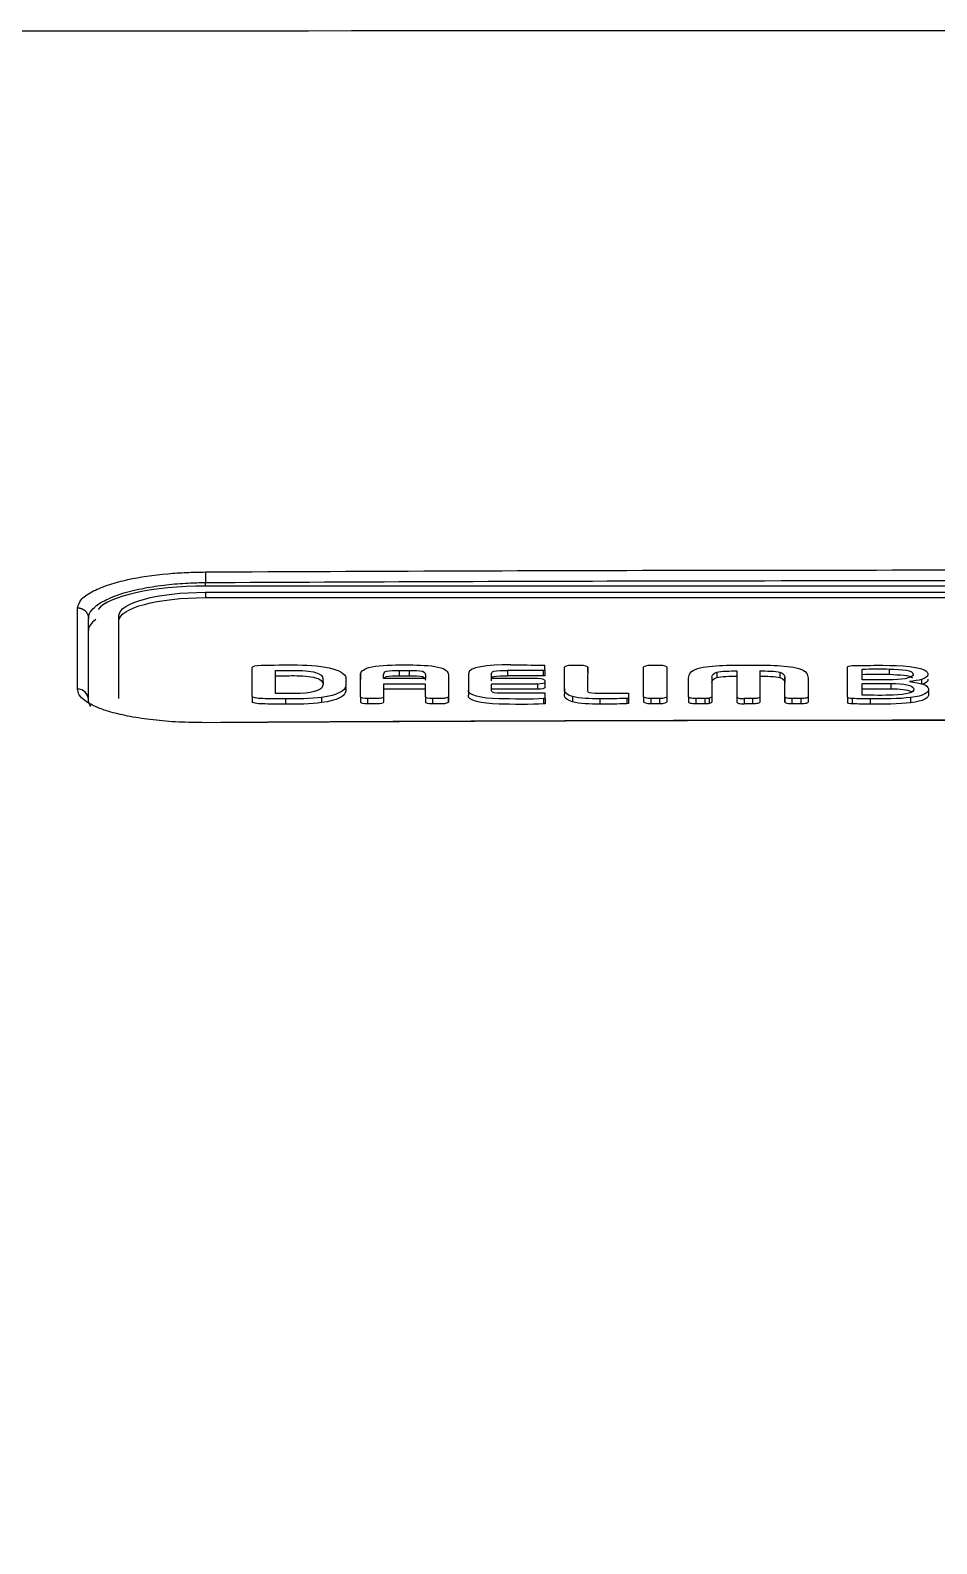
# Model space of a CAD drawing. Extents: x 7905 to 14077, y -986 to 9572.
# Drawn here: x 12770.95 to 12795.75, y -400.49 to -359.07 of the extents above; entities that cross this region are included whole.
import ezdxf

# ---------------------------------------------------------------- set-up
doc = ezdxf.new("R2010")
doc.units = 0
doc.header["$LTSCALE"] = 20
doc.header["$MEASUREMENT"] = 0
doc.layers.add('1', color=1, linetype='CONTINUOUS')
doc.layers.add('3', color=3, linetype='CONTINUOUS')
doc.styles.get("Standard").update_dxf_attribs({"font": 'NanumGothic.ttf'})
doc.dimstyles.get("Standard").update_dxf_attribs({"dimtxt": 2.5, "dimasz": 2, "dimexe": 2, "dimexo": 1, "dimgap": 1.5, "dimtad": 1, "dimdec": 0, "dimlfac": 10, "dimrnd": 0.5, "dimzin": 0, "dimdsep": 46, "dimtxsty": 'Standard', "dimcen": 0, "dimclrt": 2, "dimadec": 0, "dimazin": 0, "dimtfac": 1, "dimtdec": 0, "dimtmove": 0, "dimatfit": 3, "dimfxl": 0, "dimtolj": 1, "dimtzin": 0, "dimarcsym": 0})

msp = doc.modelspace()

# ---------------------------------------------------------------- linework, layer by layer
at = {"layer": '1', "color": 7, "linetype": 'Continuous'}
for p, q in [((12775.73903, -373.89114), (12775.74056, -374.18037)), ((12816.74021, -374.27787), (12775.74002, -374.27787)), ((12775.74056, -374.27788), (12775.74056, -374.18037)), ((12775.74002, -374.4471), (12775.74002, -374.59164)), ((12775.74002, -374.4471), (12816.74021, -374.4471)), ((12775.74002, -374.59164), (12816.74021, -374.59164)), ((12773.37323, -377.35297), (12773.37323, -375.07997)), ((12784.98587, -376.44451), (12785.03208, -376.44583)), ((12785.03208, -376.58968), (12785.03208, -376.44583)), ((12785.56442, -377.07954), (12785.56442, -376.4945)), ((12785.7641, -376.44111), (12786.00257, -376.44111)), ((12787.73189, -377.30235), (12787.73189, -376.4945)), ((12787.93156, -376.44111), (12788.17004, -376.44111)), ((12788.36936, -376.4945), (12788.36936, -377.30235)), ((12793.31142, -377.31905), (12793.31142, -376.49129)), ((12777.02367, -377.29499), (12777.02367, -376.50375)), ((12777.65691, -377.21425), (12777.65691, -376.58959)), ((12778.95231, -376.80259), (12778.95231, -376.94712)), ((12779.98665, -377.30556), (12779.98665, -376.70344)), ((12781.75866, -376.80721), (12780.61566, -376.80721)), ((12781.04428, -376.58647), (12781.04428, -376.73101)), ((12781.31627, -376.58647), (12781.31627, -376.73101)), ((12781.75866, -376.70335), (12781.75866, -376.80721)), ((12782.38872, -376.70307), (12782.38872, -377.30528)), ((12782.93976, -376.67892), (12782.93976, -377.12208)), ((12784.83029, -376.80806), (12783.57123, -376.80806)), ((12784.00903, -376.58874), (12784.00903, -376.73328)), ((12784.98058, -376.58959), (12784.00903, -376.58874)), ((12784.98058, -376.73412), (12784.00903, -376.73328)), ((12784.98058, -376.58959), (12784.98058, -376.73412)), ((12785.03208, -376.58968), (12784.98058, -376.58959)), ((12785.03208, -376.73422), (12784.98058, -376.73412)), ((12785.02961, -376.86192), (12785.02961, -377.00646)), ((12785.03208, -376.58968), (12785.03208, -376.73422)), ((12788.96203, -377.30565), (12788.96203, -376.83334)), ((12789.59914, -376.76834), (12789.59632, -377.30546)), ((12789.59914, -376.76834), (12789.59914, -376.91288)), ((12789.73637, -376.63354), (12789.73637, -376.77808)), ((12790.28247, -376.59789), (12790.28247, -377.30716)), ((12790.91006, -376.59789), (12790.91006, -377.30546)), ((12791.45511, -376.63307), (12791.45511, -376.77761)), ((12791.5934, -376.76853), (12791.5934, -376.91307)), ((12791.59586, -377.30546), (12791.5934, -376.76853)), ((12792.23051, -376.83334), (12792.23051, -377.30565)), ((12793.71394, -376.84032), (12793.71394, -376.54818)), ((12794.43114, -376.84041), (12793.71394, -376.84032)), ((12794.44843, -376.54676), (12794.44843, -376.6913)), ((12795.33884, -376.82966), (12795.33884, -376.95998)), ((12777.02367, -377.29499), (12777.02367, -377.43953)), ((12778.91456, -377.32273), (12778.91456, -377.46726)), ((12779.98665, -377.30556), (12779.98665, -377.4501)), ((12780.61566, -376.95861), (12780.61566, -377.30594)), ((12781.75866, -376.95861), (12780.61566, -376.95861)), ((12781.75866, -377.10315), (12780.61566, -377.10315)), ((12780.61566, -377.30594), (12780.61566, -377.45047)), ((12781.75866, -377.30556), (12781.75866, -376.95861)), ((12781.75866, -377.30556), (12781.75866, -377.4501)), ((12782.38872, -377.30528), (12782.38872, -377.44981)), ((12782.93976, -377.12208), (12782.93976, -377.26662)), ((12783.57123, -377.12265), (12783.57123, -376.95767)), ((12785.03314, -377.2116), (12784.00761, -377.2116)), ((12784.82853, -376.95767), (12784.82853, -377.1022)), ((12785.03314, -377.35499), (12785.03314, -377.2116)), ((12785.56442, -377.07954), (12785.56442, -377.22408)), ((12785.78808, -377.30018), (12785.78808, -377.44472)), ((12786.59524, -377.2116), (12787.31455, -377.2116)), ((12787.31455, -377.2116), (12787.31455, -377.3498)), ((12787.73189, -377.30235), (12787.73189, -377.44689)), ((12788.36936, -377.30235), (12788.36936, -377.44689)), ((12788.96203, -377.30565), (12788.96203, -377.45019)), ((12789.59914, -376.91288), (12789.59632, -377.45)), ((12789.59632, -377.30546), (12789.59632, -377.45)), ((12790.28247, -377.30716), (12790.28247, -377.4517)), ((12790.91006, -377.30546), (12790.91006, -377.45)), ((12791.59586, -377.45), (12791.5934, -376.91307)), ((12791.59586, -377.30546), (12791.59586, -377.45)), ((12792.23051, -377.30565), (12792.23051, -377.45019)), ((12793.31142, -377.31905), (12793.31142, -377.46359)), ((12793.71394, -377.2633), (12793.71394, -376.94106)), ((12793.71394, -376.94106), (12794.49323, -376.94135)), ((12793.71394, -377.0856), (12794.49323, -377.08588)), ((12794.49323, -376.94135), (12794.49323, -377.08588)), ((12795.52405, -377.08737), (12795.52405, -377.23191)), ((12777.92855, -377.36555), (12777.92855, -377.51009)), ((12780.17856, -377.35829), (12780.17856, -377.50283)), ((12781.95163, -377.35829), (12781.95163, -377.50283)), ((12785.03314, -377.35499), (12784.99328, -377.35753)), ((12784.99328, -377.35753), (12784.99328, -377.50207)), ((12785.03314, -377.49953), (12784.99328, -377.50207)), ((12785.03314, -377.35499), (12785.03314, -377.49953)), ((12786.53668, -377.36593), (12786.53668, -377.51047)), ((12787.31455, -377.3498), (12787.27151, -377.35159)), ((12787.27151, -377.35159), (12787.27151, -377.49613)), ((12787.31455, -377.49434), (12787.27151, -377.49613)), ((12787.31455, -377.3498), (12787.31455, -377.49434)), ((12787.93156, -377.35574), (12787.93156, -377.50028)), ((12788.17004, -377.35574), (12787.93156, -377.35574)), ((12788.17004, -377.50028), (12787.93156, -377.50028)), ((12788.17004, -377.35574), (12788.17004, -377.50028)), ((12789.15711, -377.3582), (12789.15711, -377.50273)), ((12789.40229, -377.3582), (12789.15711, -377.3582)), ((12789.40229, -377.50273), (12789.15711, -377.50273)), ((12789.40229, -377.3582), (12789.40229, -377.50273)), ((12789.524, -377.34678), (12789.524, -377.49132)), ((12790.48073, -377.3582), (12790.48073, -377.50273)), ((12790.71251, -377.3582), (12790.48073, -377.3582)), ((12790.71251, -377.50273), (12790.48073, -377.50273)), ((12790.71251, -377.3582), (12790.71251, -377.50273)), ((12791.79025, -377.3582), (12791.79025, -377.50273)), ((12792.03543, -377.3582), (12791.79025, -377.3582)), ((12792.03543, -377.50273), (12791.79025, -377.50273)), ((12792.03543, -377.3582), (12792.03543, -377.50273)), ((12793.44125, -377.35499), (12793.44125, -377.49953)), ((12793.92737, -377.36527), (12793.92737, -377.50981)), ((12795.0358, -377.32763), (12795.0358, -377.47217))]:
    msp.add_line(p, q, dxfattribs=at)
for centre, major_axis, ratio, start_param, end_param in [((12775.74056, -375.49251), (3.2, 0), 0.27161683, 2.78634873, 3.14159265), ((12772.24056, -377.38423), (-0.3, 0), 0.96521437, 3.14159266, 4.71929358)]:
    msp.add_ellipse(centre, major_axis=major_axis, ratio=ratio, start_param=start_param, end_param=end_param, dxfattribs=at)
for points, knots in [([(12607.11051, -359.64469), (12632.33804, -359.50592), (12682.78825, -359.22839), (12758.45743, -359.06657), (12834.11224, -359.06676), (12909.75274, -359.22889), (12960.17426, -359.50646), (12985.38267, -359.64524)], [0, 0, 0, 0, 0.20007628, 0.40011396, 0.60011352, 0.80007538, 1, 1, 1, 1]), ([(12772.23869, -374.8735), (12772.26306, -374.79102), (12772.31025, -374.63134), (12772.64738, -374.41406), (12773.08314, -374.23581), (12773.73112, -374.05971), (12774.47516, -373.95244), (12775.21653, -373.90008), (12775.56494, -373.89412), (12775.73903, -373.89114)], [0, 0, 0, 0, 0.16683859, 0.32297939, 0.46644561, 0.59127496, 0.81295005, 0.9065361, 1, 1, 1, 1]), ([(12772.54049, -375.16282), (12772.5405, -375.08737), (12772.60679, -374.91888), (12772.92063, -374.68057), (12773.43537, -374.47567), (12774.03116, -374.33026), (12774.64872, -374.23773), (12775.22168, -374.19144), (12775.58327, -374.18128), (12775.74056, -374.18037)], [0, 0, 0, 0, 0.15257326, 0.34005852, 0.50650544, 0.65506669, 0.78818258, 0.90785734, 1, 1, 1, 1]), ([(12775.74056, -374.18037), (12780.08445, -374.15744), (12789.26215, -374.12436), (12802.9289, -374.12336), (12812.25164, -374.15611), (12816.74056, -374.17965)], [0, 0, 0, 0, 0.31784834, 0.67153911, 1, 1, 1, 1]), ([(12772.23849, -377.09467), (12772.23841, -376.72624), (12772.23825, -375.98905), (12772.23854, -375.24547), (12772.23869, -374.8735)], [0, 0, 0, 0, 0.49976936, 1, 1, 1, 1]), ([(12777.02367, -376.50375), (12777.03143, -376.46573), (12777.12598, -376.44734), (12777.26144, -376.44429), (12777.5793, -376.43715), (12777.91338, -376.43262), (12778.60941, -376.43894), (12778.983, -376.46752), (12779.46878, -376.60968), (12779.60706, -376.71967), (12779.58202, -376.80834)], [0, 0, 0, 0, 0.25, 0.25, 0.25, 0.5, 0.5, 0.75, 0.75, 1, 1, 1, 1]), ([(12781.31839, -376.43488), (12781.59073, -376.43809), (12781.87648, -376.4429), (12782.32804, -376.54487), (12782.3926, -376.62553), (12782.38872, -376.70307)], [0, 0, 0, 0, 0.5, 0.5, 1, 1, 1, 1]), ([(12786.00257, -376.44111), (12786.11229, -376.44111), (12786.20189, -376.46516), (12786.20189, -376.4945), (12786.20189, -376.70807), (12786.19519, -376.92163), (12786.19519, -377.13548)], [0, 0, 0, 0, 0.5, 0.5, 0.5, 1, 1, 1, 1]), ([(12788.96203, -376.83334), (12788.96203, -376.7475), (12788.97049, -376.62326), (12789.31551, -376.49214), (12789.54658, -376.46592), (12789.8034, -376.45318)], [0, 0, 0, 0, 0.5, 0.5, 1, 1, 1, 1]), ([(12789.8034, -376.45318), (12790.0634, -376.44168), (12790.33433, -376.43913), (12790.84551, -376.43866), (12791.14784, -376.44102), (12791.64561, -376.46611), (12791.87703, -376.49214), (12792.22205, -376.62326), (12792.23051, -376.7475), (12792.23051, -376.83334)], [0, 0, 0, 0, 0.25, 0.25, 0.5, 0.5, 0.75, 0.75, 1, 1, 1, 1]), ([(12794.11152, -376.44564), (12794.53133, -376.43951), (12795.18009, -376.46026), (12795.40815, -376.56919), (12795.55791, -376.64071), (12795.55791, -376.76844), (12795.33884, -376.82966)], [0, 0, 0, 0, 0.5, 0.5, 0.5, 1, 1, 1, 1]), ([(12777.65691, -376.58959), (12777.81566, -376.58591), (12777.97476, -376.5843), (12778.35858, -376.5843), (12778.6087, -376.59657), (12778.89375, -376.68222), (12778.95866, -376.75099), (12778.95231, -376.80259)], [0, 0, 0, 0, 0.33333333, 0.33333333, 0.66666667, 0.66666667, 1, 1, 1, 1]), ([(12777.65691, -376.73412), (12777.81566, -376.73045), (12777.97476, -376.72884), (12778.35858, -376.72884), (12778.6087, -376.7411), (12778.89375, -376.82676), (12778.95866, -376.89552), (12778.95231, -376.94712)], [0, 0, 0, 0, 0.33333333, 0.33333333, 0.66666667, 0.66666667, 1, 1, 1, 1]), ([(12779.58202, -376.80834), (12779.59048, -376.87484), (12779.58555, -376.94323), (12779.57966, -377.00983), (12779.56826, -377.13888), (12779.36788, -377.26528), (12778.91456, -377.32273)], [0, 0, 0, 0, 0.5, 0.5, 0.5, 1, 1, 1, 1]), ([(12780.61566, -376.80721), (12780.61566, -376.77249), (12780.61495, -376.73778), (12780.61636, -376.67448), (12780.62024, -376.62949), (12780.77617, -376.58723), (12780.94515, -376.58685), (12781.04428, -376.58647)], [0, 0, 0, 0, 0.33333333, 0.33333333, 0.66666667, 0.66666667, 1, 1, 1, 1]), ([(12780.62493, -376.80337), (12780.63476, -376.78345), (12780.65522, -376.76455), (12780.77617, -376.73177), (12780.94515, -376.73139), (12781.04428, -376.73101)], [0, 0, 0, 0, 0.3553871, 0.3553871, 1, 1, 1, 1]), ([(12781.31627, -376.58647), (12781.42881, -376.58572), (12781.60802, -376.58647), (12781.75795, -376.6343), (12781.75478, -376.67505), (12781.75866, -376.70335)], [0, 0, 0, 0, 0.5, 0.5, 1, 1, 1, 1]), ([(12781.31627, -376.73101), (12781.42881, -376.73026), (12781.60802, -376.73101), (12781.75795, -376.77884), (12781.75478, -376.81959), (12781.75866, -376.84789)], [0, 0, 0, 0, 0.5, 0.5, 1, 1, 1, 1]), ([(12783.57123, -376.80806), (12783.57158, -376.76495), (12783.57229, -376.72174), (12783.57088, -376.65939), (12783.567, -376.62619), (12783.69541, -376.58836), (12783.90425, -376.5894), (12784.00903, -376.58874)], [0, 0, 0, 0, 0.33333333, 0.33333333, 0.66666667, 0.66666667, 1, 1, 1, 1]), ([(12783.57178, -376.8091), (12783.57394, -376.78664), (12783.58477, -376.76549), (12783.69541, -376.7329), (12783.90425, -376.73394), (12784.00903, -376.73328)], [0, 0, 0, 0, 0.41968233, 0.41968233, 1, 1, 1, 1]), ([(12785.02961, -376.86192), (12785.02961, -376.87673), (12785.02996, -376.89173), (12785.0282, -376.93597), (12784.93718, -376.95767), (12784.82853, -376.95767)], [0, 0, 0, 0, 0.5, 0.5, 1, 1, 1, 1]), ([(12794.44843, -376.54676), (12794.81214, -376.56402), (12795.1247, -376.57214), (12795.10534, -376.7026), (12795.09048, -376.80268), (12794.77016, -376.84702), (12794.43114, -376.84041)], [0, 0, 0, 0, 0.5, 0.5, 0.5, 1, 1, 1, 1]), ([(12775.73872, -378.01597), (12775.49348, -378.01312), (12775.0026, -378.00743), (12774.30398, -377.94655), (12773.67119, -377.8543), (12773.17045, -377.73836), (12772.82466, -377.62063), (12772.59716, -377.51358), (12772.41012, -377.39635), (12772.26765, -377.25666), (12772.24822, -377.14873), (12772.23849, -377.09467)], [0, 0, 0, 0, 0.13157768, 0.26337169, 0.39451716, 0.52365855, 0.62512009, 0.70277225, 0.77803188, 0.88882348, 1, 1, 1, 1]), ([(12777.92855, -377.36555), (12777.70806, -377.36338), (12777.48475, -377.36121), (12777.13656, -377.35414), (12777.01097, -377.33225), (12777.02367, -377.29499)], [0, 0, 0, 0, 0.5, 0.5, 1, 1, 1, 1]), ([(12779.5864, -377.04597), (12779.58571, -377.08224), (12779.58282, -377.11856), (12779.57966, -377.15437), (12779.56826, -377.28341), (12779.36788, -377.40982), (12778.91456, -377.46726)], [0, 0, 0, 0, 0.34964176, 0.34964176, 0.34964176, 1, 1, 1, 1]), ([(12780.61566, -377.30594), (12780.61248, -377.33442), (12780.53381, -377.3581), (12780.34296, -377.35838), (12780.26076, -377.35829), (12780.17856, -377.35829)], [0, 0, 0, 0, 0.5, 0.5, 1, 1, 1, 1]), ([(12782.38872, -377.30528), (12782.38942, -377.31339), (12782.38025, -377.32178), (12782.35273, -377.33631), (12782.33121, -377.3431), (12782.27477, -377.35499), (12782.23632, -377.35829), (12782.1139, -377.35829), (12782.03312, -377.3581), (12781.95163, -377.35829)], [0, 0, 0, 0, 0.25, 0.25, 0.5, 0.5, 0.75, 0.75, 1, 1, 1, 1]), ([(12784.99328, -377.35753), (12784.67789, -377.37772), (12784.09863, -377.36914), (12783.78255, -377.36318), (12783.27807, -377.35367), (12782.89778, -377.26085), (12782.93976, -377.12208)], [0, 0, 0, 0, 0.5, 0.5, 0.5, 1, 1, 1, 1]), ([(12784.99328, -377.50207), (12784.67789, -377.52226), (12784.09863, -377.51368), (12783.78255, -377.50772), (12783.27807, -377.49821), (12782.89778, -377.40538), (12782.93976, -377.26662)], [0, 0, 0, 0, 0.5, 0.5, 0.5, 1, 1, 1, 1]), ([(12784.00761, -377.2116), (12783.90319, -377.21311), (12783.72927, -377.20972), (12783.56135, -377.18104), (12783.56946, -377.14548), (12783.57123, -377.12265)], [0, 0, 0, 0, 0.5, 0.5, 1, 1, 1, 1]), ([(12785.02961, -377.00646), (12785.02961, -377.02127), (12785.02996, -377.03627), (12785.0282, -377.08051), (12784.93718, -377.1022), (12784.82853, -377.1022)], [0, 0, 0, 0, 0.5, 0.5, 1, 1, 1, 1]), ([(12785.78808, -377.30018), (12785.63851, -377.26264), (12785.57959, -377.20038), (12785.56674, -377.14746), (12785.56125, -377.12482), (12785.56442, -377.10218), (12785.56442, -377.07954)], [0, 0, 0, 0, 0.5, 0.5, 0.5, 1, 1, 1, 1]), ([(12785.78808, -377.44472), (12785.63851, -377.40718), (12785.57959, -377.34492), (12785.56674, -377.29199), (12785.56125, -377.26936), (12785.56442, -377.24672), (12785.56442, -377.22408)], [0, 0, 0, 0, 0.5, 0.5, 0.5, 1, 1, 1, 1]), ([(12786.19519, -377.13548), (12786.19378, -377.15208), (12786.19272, -377.17312), (12786.30843, -377.21019), (12786.49117, -377.2116), (12786.59524, -377.2116)], [0, 0, 0, 0, 0.5, 0.5, 1, 1, 1, 1]), ([(12789.15711, -377.3582), (12789.0989, -377.3582), (12789.04916, -377.3531), (12788.97755, -377.33169), (12788.96203, -377.31858), (12788.96203, -377.30565)], [0, 0, 0, 0, 0.5, 0.5, 1, 1, 1, 1]), ([(12790.28247, -377.30716), (12790.28388, -377.3199), (12790.29941, -377.33216), (12790.37067, -377.35348), (12790.42111, -377.35848), (12790.48073, -377.3582)], [0, 0, 0, 0, 0.5, 0.5, 1, 1, 1, 1]), ([(12790.91006, -377.30546), (12790.91006, -377.31848), (12790.89525, -377.33159), (12790.82152, -377.35348), (12790.77248, -377.3582), (12790.71251, -377.3582)], [0, 0, 0, 0, 0.5, 0.5, 1, 1, 1, 1]), ([(12791.79025, -377.3582), (12791.74474, -377.3582), (12791.70346, -377.35452), (12791.62338, -377.33659), (12791.59622, -377.32122), (12791.59586, -377.30546)], [0, 0, 0, 0, 0.5, 0.5, 1, 1, 1, 1]), ([(12792.23051, -377.30565), (12792.23051, -377.31858), (12792.21499, -377.33169), (12792.14373, -377.3531), (12792.09399, -377.3582), (12792.03543, -377.3582)], [0, 0, 0, 0, 0.5, 0.5, 1, 1, 1, 1]), ([(12777.92855, -377.51009), (12777.70806, -377.50792), (12777.48475, -377.50575), (12777.13656, -377.49868), (12777.01097, -377.47679), (12777.02367, -377.43953)], [0, 0, 0, 0, 0.5, 0.5, 1, 1, 1, 1]), ([(12780.61566, -377.45047), (12780.61248, -377.47896), (12780.53381, -377.50264), (12780.34296, -377.50292), (12780.26076, -377.50283), (12780.17856, -377.50283)], [0, 0, 0, 0, 0.5, 0.5, 1, 1, 1, 1]), ([(12782.38872, -377.44981), (12782.38942, -377.45793), (12782.38025, -377.46632), (12782.35273, -377.48085), (12782.33121, -377.48764), (12782.27477, -377.49953), (12782.23632, -377.50283), (12782.1139, -377.50283), (12782.03312, -377.50264), (12781.95163, -377.50283)], [0, 0, 0, 0, 0.25, 0.25, 0.5, 0.5, 0.75, 0.75, 1, 1, 1, 1]), ([(12789.15711, -377.50273), (12789.0989, -377.50273), (12789.04916, -377.49764), (12788.97755, -377.47623), (12788.96203, -377.46311), (12788.96203, -377.45019)], [0, 0, 0, 0, 0.5, 0.5, 1, 1, 1, 1]), ([(12790.28247, -377.4517), (12790.28388, -377.46443), (12790.29941, -377.4767), (12790.37067, -377.49802), (12790.42111, -377.50302), (12790.48073, -377.50273)], [0, 0, 0, 0, 0.5, 0.5, 1, 1, 1, 1]), ([(12790.91006, -377.45), (12790.91006, -377.46302), (12790.89525, -377.47613), (12790.82152, -377.49802), (12790.77248, -377.50273), (12790.71251, -377.50273)], [0, 0, 0, 0, 0.5, 0.5, 1, 1, 1, 1]), ([(12791.79025, -377.50273), (12791.74474, -377.50273), (12791.70346, -377.49905), (12791.62338, -377.48113), (12791.59622, -377.46576), (12791.59586, -377.45)], [0, 0, 0, 0, 0.5, 0.5, 1, 1, 1, 1]), ([(12792.23051, -377.45019), (12792.23051, -377.46311), (12792.21499, -377.47623), (12792.14373, -377.49764), (12792.09399, -377.50273), (12792.03543, -377.50273)], [0, 0, 0, 0, 0.5, 0.5, 1, 1, 1, 1]), ([(12816.08627, -378.01376), (12814.70825, -378.00529), (12812.31307, -377.99209), (12808.87947, -377.97701), (12805.7855, -377.96637), (12802.67027, -377.95866), (12799.55505, -377.95396), (12796.58816, -377.95234), (12793.76962, -377.95333), (12791.09942, -377.95647), (12788.42923, -377.96182), (12785.76529, -377.96936), (12783.14772, -377.97893), (12780.1323, -377.99237), (12778.00069, -378.00399), (12776.71279, -378.01178)], [0, 0, 0, 0, 0.10499749, 0.1824988, 0.26161835, 0.34073789, 0.41985743, 0.49897696, 0.56679371, 0.63461046, 0.70242721, 0.77024396, 0.83758433, 0.9018691, 1, 1, 1, 1])]:
    msp.add_open_spline(points, degree=3, knots=knots, dxfattribs=at)
for points, degree in [([(12775.73903, -373.89114), (12780.29451, -373.86707), (12789.40583, -373.83494), (12803.07486, -373.8347), (12812.18642, -373.86651), (12816.74208, -373.89043)], 3), ([(12775.74002, -374.27787), (12774.30068, -374.27787), (12773.08936, -374.55272), (12772.80397, -374.9158)], 3), ([(12773.37323, -375.07997), (12773.37323, -374.73189), (12774.43827, -374.4471), (12775.74002, -374.4471)], 3), ([(12773.37323, -375.22451), (12773.37323, -374.87643), (12774.43827, -374.59164), (12775.74002, -374.59164)], 3), ([(12772.54056, -377.38423), (12772.54056, -376.64801), (12772.54056, -375.90754), (12772.54056, -375.16282)], 3), ([(12780.21314, -376.50912), (12780.42057, -376.44828), (12780.76665, -376.43451), (12781.05804, -376.43488)], 3), ([(12781.05804, -376.43488), (12781.14412, -376.43498), (12781.2302, -376.43488), (12781.31839, -376.43488)], 3), ([(12784.0944, -376.43488), (12783.45728, -376.43149), (12782.92529, -376.48648), (12782.93976, -376.67892)], 3), ([(12784.0944, -376.43488), (12784.39214, -376.43469), (12784.68989, -376.43668), (12784.98587, -376.44451)], 3), ([(12785.56442, -376.4945), (12785.56442, -376.46507), (12785.65403, -376.44111), (12785.7641, -376.44111)], 3), ([(12786.20189, -376.63904), (12786.20189, -376.4945)], 1), ([(12787.73189, -376.4945), (12787.73189, -376.46507), (12787.8215, -376.44111), (12787.93156, -376.44111)], 3), ([(12788.17004, -376.44111), (12788.27975, -376.44111), (12788.36936, -376.46507), (12788.36936, -376.4945)], 3), ([(12793.31142, -376.49129), (12793.31142, -376.47158), (12793.3714, -376.45639), (12793.4423, -376.45535)], 3), ([(12793.4423, -376.45535), (12793.66455, -376.44979), (12793.88821, -376.4462), (12794.11152, -376.44564)], 3), ([(12778.95231, -376.80259), (12778.95795, -376.87145), (12778.96818, -376.95144), (12778.94772, -377.01832)], 3), ([(12779.98665, -376.70344), (12779.97819, -376.64053), (12780.0438, -376.55525), (12780.21314, -376.50912)], 3), ([(12779.98593, -376.69252), (12779.98593, -376.83706)], 1), ([(12781.04428, -376.58647), (12781.13248, -376.58732), (12781.22667, -376.58657), (12781.31627, -376.58647)], 3), ([(12781.04428, -376.73101), (12781.13248, -376.73186), (12781.22667, -376.73111), (12781.31627, -376.73101)], 3), ([(12783.57188, -376.87178), (12783.57188, -376.83992), (12783.57188, -376.80806)], 2), ([(12785.02961, -376.86192), (12785.02644, -376.83136), (12784.94283, -376.80919), (12784.83029, -376.80806)], 3), ([(12789.59914, -376.76834), (12789.60479, -376.72872), (12789.62313, -376.66269), (12789.73637, -376.63354)], 3), ([(12789.59914, -376.91288), (12789.60479, -376.87326), (12789.62313, -376.80723), (12789.73637, -376.77808)], 3), ([(12789.73637, -376.63354), (12789.84221, -376.60383), (12790.11173, -376.59826), (12790.28247, -376.59789)], 3), ([(12789.73637, -376.77808), (12789.84221, -376.74837), (12790.11173, -376.7428), (12790.28247, -376.74243)], 3), ([(12790.91006, -376.59789), (12791.08046, -376.59826), (12791.35033, -376.60383), (12791.45511, -376.63307)], 3), ([(12790.91006, -376.74243), (12791.08046, -376.7428), (12791.35033, -376.74837), (12791.45511, -376.77761)], 3), ([(12791.45511, -376.63307), (12791.56941, -376.66269), (12791.58846, -376.72872), (12791.5934, -376.76853)], 3), ([(12791.45511, -376.77761), (12791.56941, -376.80723), (12791.58846, -376.87326), (12791.5934, -376.91307)], 3), ([(12793.71394, -376.54818), (12793.93231, -376.54563), (12794.26851, -376.53827), (12794.44843, -376.54676)], 3), ([(12793.71394, -376.69271), (12793.93231, -376.69017), (12794.26851, -376.68281), (12794.44843, -376.6913)], 3), ([(12794.44843, -376.6913), (12794.747, -376.70547), (12795.0111, -376.71347), (12795.08541, -376.78806)], 3), ([(12795.33884, -376.82966), (12795.26017, -376.85541), (12795.13493, -376.87701), (12795.00864, -376.89135)], 3), ([(12795.00864, -376.89135), (12795.32296, -376.92569), (12795.5177, -376.9838), (12795.52405, -377.08737)], 3), ([(12795.5126, -376.82571), (12795.5185, -376.88164), (12795.46499, -376.93894), (12795.33884, -376.9742)], 3), ([(12778.16561, -377.2167), (12777.99416, -377.21585), (12777.82554, -377.215), (12777.65691, -377.21425)], 3), ([(12778.91456, -377.32273), (12778.64504, -377.3597), (12778.22735, -377.37187), (12777.92855, -377.36555)], 3), ([(12778.94772, -377.01832), (12778.92373, -377.13755), (12778.62387, -377.22604), (12778.16561, -377.2167)], 3), ([(12780.17856, -377.35829), (12780.07132, -377.35829), (12779.98701, -377.33405), (12779.98665, -377.30556)], 3), ([(12781.95163, -377.35829), (12781.84156, -377.35838), (12781.76077, -377.33508), (12781.75866, -377.30556)], 3), ([(12782.38876, -377.45069), (12782.38876, -377.30615)], 1), ([(12784.82853, -376.95767), (12784.40943, -376.95757), (12783.99068, -376.95767), (12783.57123, -376.95767)], 3), ([(12784.82853, -377.1022), (12784.40943, -377.10211), (12783.99068, -377.1022), (12783.57123, -377.1022)], 3), ([(12786.53668, -377.36593), (12786.26433, -377.36357), (12785.98952, -377.35452), (12785.78808, -377.30018)], 3), ([(12787.93156, -377.35574), (12787.8215, -377.35574), (12787.73189, -377.33178), (12787.73189, -377.30235)], 3), ([(12788.36936, -377.30235), (12788.36936, -377.33178), (12788.27975, -377.35574), (12788.17004, -377.35574)], 3), ([(12789.59632, -377.30546), (12789.59632, -377.32122), (12789.5688, -377.33659), (12789.524, -377.34678)], 3), ([(12793.44125, -377.35499), (12793.36998, -377.35348), (12793.31142, -377.33867), (12793.31142, -377.31905)], 3), ([(12794.56343, -377.26122), (12794.30273, -377.27188), (12793.98417, -377.26679), (12793.71394, -377.2633)], 3), ([(12794.49323, -376.94135), (12794.86611, -376.94427), (12795.11376, -376.99002), (12795.1247, -377.09313)], 3), ([(12794.49323, -377.08588), (12794.75073, -377.0879), (12794.94852, -377.11035), (12795.04986, -377.158)], 3), ([(12795.1247, -377.09313), (12795.14446, -377.20321), (12794.92185, -377.24292), (12794.56343, -377.26122)], 3), ([(12795.52405, -377.08737), (12795.54874, -377.18802), (12795.40057, -377.2865), (12795.0358, -377.32763)], 3), ([(12795.52405, -377.23191), (12795.54874, -377.33256), (12795.40057, -377.43104), (12795.0358, -377.47217)], 3), ([(12772.60775, -377.57687), (12772.56304, -377.51368), (12772.54057, -377.44906), (12772.54056, -377.38423)], 3), ([(12778.91456, -377.46726), (12778.64504, -377.50424), (12778.22735, -377.51641), (12777.92855, -377.51009)], 3), ([(12780.17856, -377.50283), (12780.07132, -377.50283), (12779.98701, -377.47858), (12779.98665, -377.4501)], 3), ([(12781.95163, -377.50283), (12781.84156, -377.50292), (12781.76077, -377.47962), (12781.75866, -377.4501)], 3), ([(12786.53668, -377.51047), (12786.26433, -377.50811), (12785.98952, -377.49905), (12785.78808, -377.44472)], 3), ([(12787.27151, -377.35159), (12787.01011, -377.36244), (12786.80796, -377.36593), (12786.53668, -377.36593)], 3), ([(12787.27151, -377.49613), (12787.01011, -377.50698), (12786.80796, -377.51047), (12786.53668, -377.51047)], 3), ([(12787.93156, -377.50028), (12787.8215, -377.50028), (12787.73189, -377.47632), (12787.73189, -377.44689)], 3), ([(12788.36936, -377.44689), (12788.36936, -377.47632), (12788.27975, -377.50028), (12788.17004, -377.50028)], 3), ([(12789.524, -377.34678), (12789.48872, -377.35452), (12789.4478, -377.3582), (12789.40229, -377.3582)], 3), ([(12789.524, -377.49132), (12789.48872, -377.49905), (12789.4478, -377.50273), (12789.40229, -377.50273)], 3), ([(12789.59632, -377.45), (12789.59632, -377.46576), (12789.5688, -377.48113), (12789.524, -377.49132)], 3), ([(12793.44125, -377.49953), (12793.36998, -377.49802), (12793.31142, -377.48321), (12793.31142, -377.46359)], 3), ([(12793.92737, -377.36527), (12793.76545, -377.36376), (12793.59964, -377.36159), (12793.44125, -377.35499)], 3), ([(12793.92737, -377.50981), (12793.76545, -377.5083), (12793.59964, -377.50613), (12793.44125, -377.49953)], 3), ([(12795.0358, -377.32763), (12794.74935, -377.36489), (12794.2417, -377.37197), (12793.92737, -377.36527)], 3), ([(12795.0358, -377.47217), (12794.74935, -377.50943), (12794.2417, -377.51651), (12793.92737, -377.50981)], 3), ([(12816.7424, -378.01602), (12812.18705, -377.98705), (12803.07584, -377.94846), (12789.40656, -377.94844), (12780.29462, -377.98702), (12775.73872, -378.01597)], 3)]:
    msp.add_open_spline(points, degree=degree, dxfattribs=at)
msp.add_rational_spline([(12772.23869, -374.87349), (12772.41526, -374.87247), (12772.54049, -374.99252), (12772.54049, -375.16282)], [1.17303411266, 0.942323155526, 0.942321962453, 1.17303053344], degree=3, dxfattribs=at)

# ---------------------------------------------------------------- leaders
at = {"layer": '3'}
msp.add_leader([(12873.70281, -563.3024), (12484.8714, -363.63817)], dimstyle='Standard', override={"dimtxt": 25, "dimasz": 20, "dimexe": 10, "dimexo": 5, "dimgap": 10, "dimtad": 0, "dimtih": 1, "dimtoh": 1, "dimdec": 4, "dimlfac": 1, "dimzin": 8, "dimclrd": 3, "dimclre": 3, "dimtdec": 4, "dimarcsym": 1}, dxfattribs=at)

doc.saveas('drawing.dxf')
